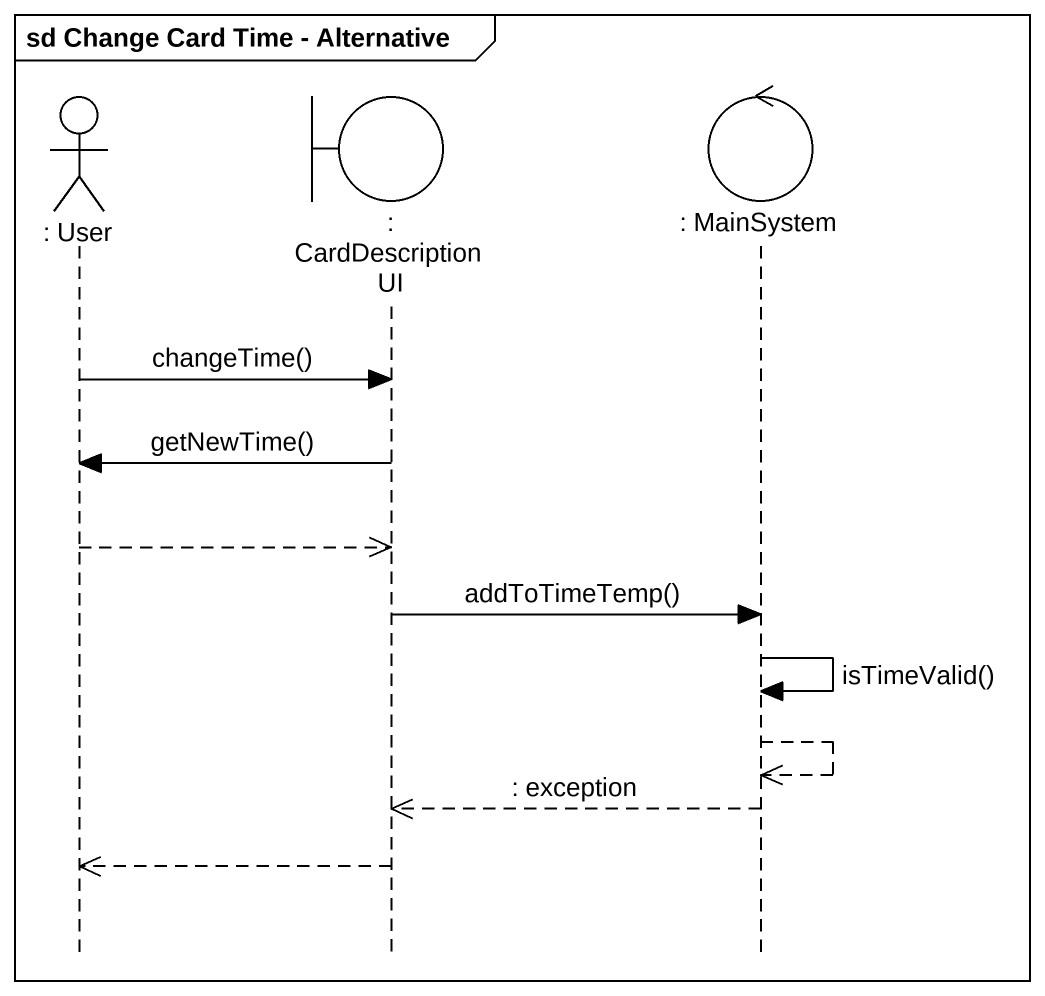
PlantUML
@startuml
mainframe sd Change Card Time - Alternative
hide footbox
actor ": User" as User
boundary ": CardDescriptionUI" as CardDescriptionUI
control ": MainSystem" as MainSystem

User -> CardDescriptionUI : changeTime()
CardDescriptionUI -> User : getNewTime()
User -->> CardDescriptionUI
CardDescriptionUI -> MainSystem : addToTimeTemp()
MainSystem -> MainSystem : isTimeValid()
MainSystem -->> MainSystem
MainSystem -->> CardDescriptionUI : : exception
CardDescriptionUI -->> User
@enduml
